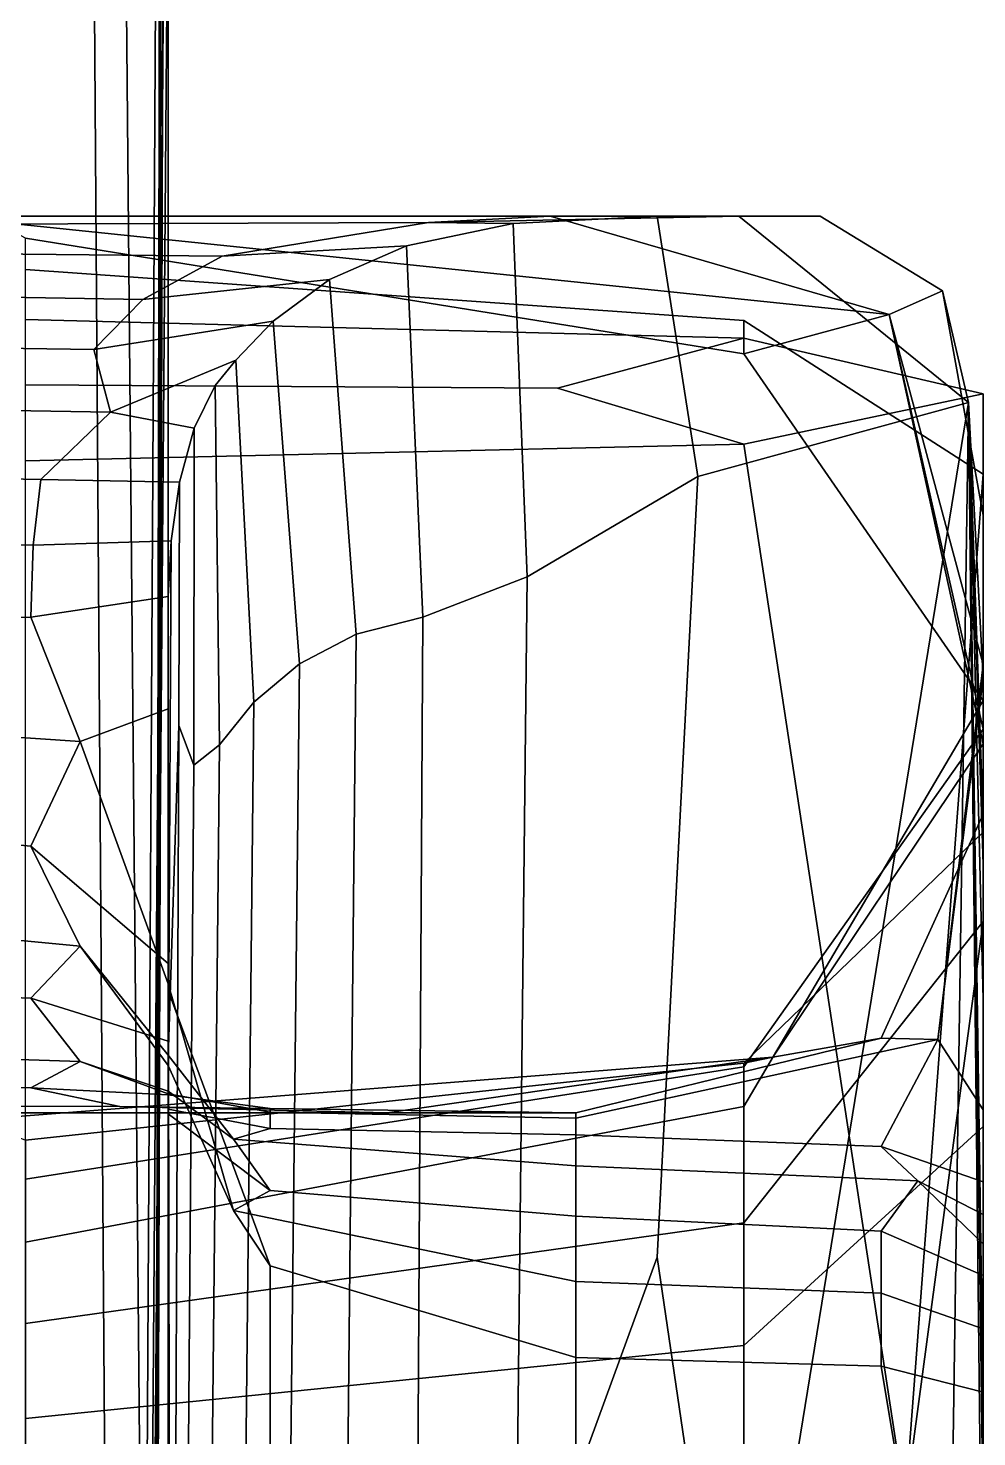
# Model space of a CAD drawing. Extents: x 0 to 405, y 0 to 52.
# Drawn here: x 1.172 to 2.336, y 19.591 to 21.319 of the extents above; entities that cross this region are included whole.
import ezdxf

# ---------------------------------------------------------------- set-up
doc = ezdxf.new("R2010")
doc.units = 0
doc.layers.add('COTAS', color=5, linetype='CONTINUOUS')

msp = doc.modelspace()

# ---------------------------------------------------------------- linework, layer by layer
at = {"layer": 'COTAS'}
for points in [[(1.3259, 17.6888, 3.7678), (0.7662, 21.0142, 3.1228), (0.7438, 32.2642, 3.2064), (1.1938, 32.2138, 3.4447)], [(1.3259, 17.6888, 3.7678), (1.1938, 32.2138, 3.4447), (1.3438, 32.0626, 4.1597), (1.3438, 26.846, 4.6364)], [(1.2948, 15.446, 12.442), (1.3438, 24.0895, 11.7082), (1.3438, 29.9325, 12.253), (1.1938, 29.8063, 12.968)], [(1.2948, 15.446, 12.442), (1.1938, 29.8063, 12.968), (0.7438, 29.7642, 13.2064), (0.7438, 16.3267, 13.1226)], [(1.3259, 17.6888, 3.7678), (1.3438, 26.846, 4.6364), (1.3438, 26.3975, 5.1131), (1.3438, 24.8724, 4.9429)], [(1.3259, 17.6888, 3.7678), (1.3438, 24.8724, 4.9429), (1.3438, 25.559, 5.3856), (1.3438, 23.4535, 5.8379)], [(1.2948, 15.446, 12.442), (1.3438, 22.1687, 11.0191), (1.3438, 23.8924, 11.0272), (1.3438, 24.0895, 11.7082)], [(1.3259, 17.6888, 3.7678), (1.3438, 23.4535, 5.8379), (1.3438, 21.8466, 7.8757), (1.3438, 16.1182, 8.4846)], [(1.2948, 15.446, 12.442), (1.3438, 21.5498, 9.9006), (1.3438, 23.3741, 10.3139), (1.3438, 22.1687, 11.0191)], [(1.2948, 15.446, 12.442), (1.3438, 16.1182, 8.4846), (1.3438, 21.8466, 7.8757), (1.3438, 21.5498, 9.9006)], [(1.6633, 21.0805, 3.4224), (1.8125, 21.0884, 2.0689), (1.0188, 21.0884, 1.4698), (0.8886, 21.0777, 2.4749)], [(2.2285, 20.968, 0.7371), (1.1313, 21.0817, 0.4698), (1.0188, 21.0884, 1.4698), (1.8125, 21.0884, 2.0689)], [(1.6633, 21.0805, 3.4224), (1.7669, 21.0793, 5.9768), (1.9438, 21.0884, 6.6957), (2.0438, 21.0884, 5.4976)], [(1.6633, 21.0805, 3.4224), (2.0438, 21.0884, 5.4976), (2.1438, 21.0884, 3.8661), (1.8125, 21.0884, 2.0689)], [(1.7844, 20.6461, 8.6799), (1.9938, 20.7691, 8.6745), (1.9438, 21.0884, 6.6957), (1.7669, 21.0793, 5.9768)], [(2.2285, 20.968, 0.7371), (1.8125, 21.0884, 2.0689), (2.1438, 21.0884, 3.8661), (2.2938, 20.9967, 4.1402)], [(2.326, 20.8597, 8.5971), (2.0438, 21.0884, 5.4976), (1.9438, 21.0884, 6.6957), (1.9938, 20.7691, 8.6745)], [(2.326, 20.8597, 8.5971), (2.2938, 20.9967, 4.1402), (2.1438, 21.0884, 3.8661), (2.0438, 21.0884, 5.4976)], [(1.6633, 21.0805, 3.4224), (0.8886, 21.0777, 2.4749), (0.7981, 21.0457, 2.8905), (1.4098, 21.0393, 3.624)], [(2.2285, 20.968, 0.7371), (2.05, 20.9197, 0.1906), (1.1688, 21.0616, 0.0698), (1.1313, 21.0817, 0.4698)], [(1.6633, 21.0805, 3.4224), (1.4098, 21.0393, 3.624), (1.6363, 21.0521, 5.7829), (1.7669, 21.0793, 5.9768)], [(1.7844, 20.6461, 8.6799), (1.7669, 21.0793, 5.9768), (1.6363, 21.0521, 5.7829), (1.6561, 20.5964, 8.6803)], [(2.05, 20.9604, -0.0085), (1.1688, 21.0232, -0.0235), (1.1688, 21.0616, 0.0698), (2.05, 20.9197, 0.1906)], [(1.3128, 20.9862, 3.7227), (1.5416, 21.0108, 5.8384), (1.6363, 21.0521, 5.7829), (1.4098, 21.0393, 3.624)], [(1.5745, 20.5756, 8.6749), (1.6561, 20.5964, 8.6803), (1.6363, 21.0521, 5.7829), (1.5416, 21.0108, 5.8384)], [(1.3128, 20.9862, 3.7227), (1.4098, 21.0393, 3.624), (0.7981, 21.0457, 2.8905), (0.7395, 20.996, 2.9957)], [(1.3259, 17.6888, 3.7678), (1.2532, 16.0142, 2.9847), (0.8333, 17.2642, 2.8722), (0.7662, 21.0142, 3.1228)], [(2.05, 20.9604, -0.0085), (2.05, 20.9388, -0.114), (1.1688, 20.9616, -0.1034), (1.1688, 21.0232, -0.0235)], [(1.3128, 20.9862, 3.7227), (1.2526, 20.9247, 3.783), (1.4726, 20.9596, 5.8675), (1.5416, 21.0108, 5.8384)], [(1.5745, 20.5756, 8.6749), (1.5416, 21.0108, 5.8384), (1.4726, 20.9596, 5.8675), (1.505, 20.5393, 8.6626)], [(1.3128, 20.9862, 3.7227), (0.7395, 20.996, 2.9957), (0.7051, 20.9325, 3.0701), (1.2526, 20.9247, 3.783)], [(2.2285, 20.968, 0.7371), (2.2938, 20.9967, 4.1402), (2.3438, 20.7217, 3.8661), (2.3438, 20.5384, 2.0939)], [(2.326, 20.8597, 8.5971), (2.3438, 20.5217, 5.1735), (2.3438, 20.7217, 3.8661), (2.2938, 20.9967, 4.1402)], [(2.2285, 20.968, 0.7371), (2.3438, 20.4592, 0.849), (2.3438, 20.4942, 0.5532), (2.05, 20.9197, 0.1906)], [(2.2285, 20.968, 0.7371), (2.3438, 20.5384, 2.0939), (2.3438, 20.355, 1.5698), (2.3438, 20.4411, 1.1656)], [(2.2285, 20.968, 0.7371), (2.3438, 20.4411, 1.1656), (2.3438, 20.3327, 1.1531), (2.3438, 20.4592, 0.849)], [(1.8216, 20.8774, -0.1577), (1.1688, 20.8817, -0.165), (1.1688, 20.9616, -0.1034), (2.05, 20.9388, -0.114)], [(1.2729, 20.848, 3.9362), (1.4267, 20.9118, 6.1045), (1.4726, 20.9596, 5.8675), (1.2526, 20.9247, 3.783)], [(1.4487, 20.4924, 8.7014), (1.505, 20.5393, 8.6626), (1.4726, 20.9596, 5.8675), (1.4267, 20.9118, 6.1045)], [(2.05, 20.9604, -0.0085), (2.05, 20.9197, 0.1906), (2.3438, 20.4942, 0.5532), (2.3438, 20.772, 0.0368)], [(2.05, 20.9604, -0.0085), (2.3438, 20.772, 0.0368), (2.3438, 20.8705, -0.1457), (2.05, 20.9388, -0.114)], [(1.2729, 20.848, 3.9362), (1.2526, 20.9247, 3.783), (0.7051, 20.9325, 3.0701), (0.6866, 20.8579, 3.1193)], [(1.8216, 20.8774, -0.1577), (2.05, 20.9388, -0.114), (2.3438, 20.8705, -0.1457), (2.05, 20.8089, -0.189)], [(1.2729, 20.848, 3.9362), (1.3758, 20.8285, 6.0929), (1.4015, 20.8808, 6.7841), (1.4267, 20.9118, 6.1045)], [(1.4487, 20.4924, 8.7014), (1.4267, 20.9118, 6.1045), (1.4015, 20.8808, 6.7841), (1.4068, 20.4398, 8.8489)], [(1.8216, 20.8774, -0.1577), (2.05, 20.8089, -0.189), (1.1688, 20.7884, -0.2034), (1.1688, 20.8817, -0.165)], [(1.375, 20.4151, 8.5976), (1.4068, 20.4398, 8.8489), (1.4015, 20.8808, 6.7841), (1.3758, 20.8285, 6.0929)], [(2.326, 20.8597, 8.5971), (1.9938, 20.7691, 8.6745), (1.9438, 19.8113, 10.6846), (2.0438, 19.1296, 11.7662)], [(2.326, 20.8597, 8.5971), (2.0438, 19.1296, 11.7662), (2.1438, 18.3613, 12.9849), (2.2938, 18.6994, 12.2357)], [(2.2479, 19.5093, -0.0621), (2.05, 20.8089, -0.189), (2.3438, 20.8705, -0.1457), (2.3438, 20.772, 0.0368)], [(2.326, 20.8597, 8.5971), (2.2938, 18.6994, 12.2357), (2.3438, 18.6095, 11.7396), (2.3438, 19.2137, 10.3553)], [(2.326, 20.8597, 8.5971), (2.3438, 19.2137, 10.3553), (2.3438, 19.1551, 10.0224), (2.3438, 19.4796, 9.7108)], [(2.326, 20.8597, 8.5971), (2.3438, 19.6318, 9.4393), (2.3438, 19.7022, 9.1496), (2.3438, 20.1273, 8.7415)], [(2.326, 20.8597, 8.5971), (2.3438, 19.4796, 9.7108), (2.3438, 19.3001, 9.7539), (2.3438, 19.6318, 9.4393)], [(2.326, 20.8597, 8.5971), (2.3438, 20.1273, 8.7415), (2.3438, 20.137, 8.5627), (2.3438, 20.293, 8.5253)], [(2.326, 20.8597, 8.5971), (2.3438, 20.293, 8.5253), (2.3438, 20.2059, 8.4459), (2.3438, 20.3261, 8.1435)], [(2.326, 20.8597, 8.5971), (2.3438, 20.3261, 8.1435), (2.3438, 20.2217, 7.2244), (2.3438, 20.3467, 6.5131)], [(2.326, 20.8597, 8.5971), (2.3438, 20.3467, 6.5131), (2.3438, 20.2884, 5.3994), (2.3438, 20.5217, 5.1735)], [(1.2729, 20.848, 3.9362), (0.6866, 20.8579, 3.1193), (0.6758, 20.7752, 3.1494), (1.1873, 20.7653, 3.8302)], [(1.2729, 20.848, 3.9362), (1.1873, 20.7653, 3.8302), (1.3578, 20.762, 5.8601), (1.3758, 20.8285, 6.0929)], [(1.375, 20.4151, 8.5976), (1.3758, 20.8285, 6.0929), (1.3578, 20.762, 5.8601), (1.3566, 20.4635, 8.3504)], [(2.2479, 19.5093, -0.0621), (1.1688, 18.1697, -0.2235), (1.1688, 20.7884, -0.2034), (2.05, 20.8089, -0.189)], [(1.1781, 20.6847, 3.7827), (1.1873, 20.7653, 3.8302), (0.6758, 20.7752, 3.1494), (0.6705, 20.6851, 3.1647)], [(1.1781, 20.6847, 3.7827), (1.3473, 20.6901, 5.6335), (1.3578, 20.762, 5.8601), (1.1873, 20.7653, 3.8302)], [(1.3441, 20.0686, 8.7516), (1.3566, 20.4635, 8.3504), (1.3578, 20.762, 5.8601), (1.3473, 20.6901, 5.6335)], [(1.7844, 20.6461, 8.6799), (1.7698, 19.3355, 11.4272), (1.9438, 19.8113, 10.6846), (1.9938, 20.7691, 8.6745)], [(2.2479, 19.5093, -0.0621), (2.3438, 20.772, 0.0368), (2.3438, 20.4942, 0.5532), (2.3438, 20.2232, 0.6129)], [(2.2882, 20.0782, 2.9801), (2.3438, 20.5384, 2.0939), (2.3438, 20.7217, 3.8661), (2.3438, 20.5217, 5.1735)], [(1.1781, 20.6847, 3.7827), (1.175, 20.5967, 3.6176), (1.3438, 20.6217, 4.9609), (1.3473, 20.6901, 5.6335)], [(1.3441, 20.0686, 8.7516), (1.3473, 20.6901, 5.6335), (1.3438, 20.6217, 4.9609), (1.3438, 20.4842, 5.2934)], [(1.1781, 20.6847, 3.7827), (0.6705, 20.6851, 3.1647), (0.6688, 20.5884, 3.1698), (1.175, 20.5967, 3.6176)], [(1.7844, 20.6461, 8.6799), (1.6561, 20.5964, 8.6803), (1.648, 19.185, 11.6289), (1.7698, 19.3355, 11.4272)], [(1.2358, 20.444, 3.5018), (1.3438, 20.4842, 5.2934), (1.3438, 20.6217, 4.9609), (1.175, 20.5967, 3.6176)], [(1.2358, 20.444, 3.5018), (1.175, 20.5967, 3.6176), (0.6688, 20.5884, 3.1698), (0.6688, 20.4821, 3.1614)], [(1.5745, 20.5756, 8.6749), (1.5605, 19.1864, 11.5642), (1.648, 19.185, 11.6289), (1.6561, 20.5964, 8.6803)], [(1.5745, 20.5756, 8.6749), (1.505, 20.5393, 8.6626), (1.4899, 19.1662, 11.5076), (1.5605, 19.1864, 11.5642)], [(1.4487, 20.4924, 8.7014), (1.4344, 19.1269, 11.4546), (1.4899, 19.1662, 11.5076), (1.505, 20.5393, 8.6626)], [(2.2882, 20.0782, 2.9801), (2.2188, 20.08, 2.151), (2.3438, 20.355, 1.5698), (2.3438, 20.5384, 2.0939)], [(2.2882, 20.0782, 2.9801), (2.3438, 20.5217, 5.1735), (2.3438, 20.2884, 5.3994), (2.3438, 19.9922, 4.1105)], [(1.2358, 20.444, 3.5018), (0.6688, 20.4821, 3.1614), (0.6688, 20.3634, 3.1363), (1.175, 20.3154, 3.1346)], [(1.2358, 20.444, 3.5018), (1.3438, 20.1467, 3.4788), (1.3438, 20.1384, 4.4997), (1.3438, 20.4842, 5.2934)], [(1.3441, 20.0686, 8.7516), (1.3438, 20.4842, 5.2934), (1.3438, 20.1384, 4.4997), (1.3438, 18.8321, 5.544)], [(1.4487, 20.4924, 8.7014), (1.4068, 20.4398, 8.8489), (1.3927, 19.0714, 11.4011), (1.4344, 19.1269, 11.4546)], [(2.05, 20.0449, 1.3583), (2.05, 19.996, 1.2095), (2.3438, 20.4942, 0.5532), (2.3438, 20.4592, 0.849)], [(2.05, 19.8533, 1.1667), (2.3438, 20.2232, 0.6129), (2.3438, 20.4942, 0.5532), (2.05, 19.996, 1.2095)], [(1.3441, 20.0686, 8.7516), (1.3461, 18.938, 11.3232), (1.3531, 19.568, 10.4125), (1.3566, 20.4635, 8.3504)], [(1.375, 20.4151, 8.5976), (1.3566, 20.4635, 8.3504), (1.3531, 19.568, 10.4125), (1.3654, 19.1638, 11.127)], [(1.2358, 20.444, 3.5018), (1.175, 20.3154, 3.1346), (1.3438, 20.1717, 3.1296), (1.3438, 20.1467, 3.4788)], [(2.05, 20.0449, 1.3583), (2.3438, 20.4592, 0.849), (2.3438, 20.3327, 1.1531), (2.05, 20.0493, 1.5219)], [(1.375, 20.4151, 8.5976), (1.3654, 19.1638, 11.127), (1.3927, 19.0714, 11.4011), (1.4068, 20.4398, 8.8489)], [(2.0858, 20.0568, 1.7811), (2.05, 20.0493, 1.5219), (2.3438, 20.3327, 1.1531), (2.3438, 20.4411, 1.1656)], [(2.0858, 20.0568, 1.7811), (2.3438, 20.4411, 1.1656), (2.3438, 20.355, 1.5698), (2.2188, 20.08, 2.151)], [(1.2358, 20.193, 3.0863), (1.175, 20.3154, 3.1346), (0.6688, 20.3634, 3.1363), (0.6688, 20.2467, 3.0883)], [(1.2358, 20.193, 3.0863), (1.3438, 20.0464, 3.1029), (1.3438, 20.1717, 3.1296), (1.175, 20.3154, 3.1346)], [(1.2358, 20.193, 3.0863), (0.6688, 20.2467, 3.0883), (0.6688, 20.1469, 3.0113), (1.175, 20.1292, 3.0078)], [(2.05, 19.8533, 1.1667), (2.05, 19.7029, 1.1755), (2.3438, 19.9717, 0.7921), (2.3438, 20.2232, 0.6129)], [(2.2479, 19.5093, -0.0621), (2.3438, 20.2232, 0.6129), (2.3438, 19.9717, 0.7921), (2.3438, 19.2175, 0.6504)], [(1.2358, 20.193, 3.0863), (1.175, 20.1292, 3.0078), (1.3438, 20.0762, 2.9974), (1.3438, 20.0591, 3.0332)], [(1.2358, 20.193, 3.0863), (1.3438, 20.0591, 3.0332), (1.3438, 19.9872, 3.0629), (1.3438, 20.0464, 3.1029)], [(1.4238, 19.8684, 3.166), (1.3438, 20.1467, 3.4788), (1.3438, 20.1717, 3.1296), (1.3438, 20.0464, 3.1029)], [(1.2358, 20.0514, 2.9082), (1.175, 20.1292, 3.0078), (0.6688, 20.1469, 3.0113), (0.6688, 20.0699, 2.9114)], [(1.4238, 19.8684, 3.166), (1.4688, 19.8009, 3.4822), (1.3438, 20.1384, 4.4997), (1.3438, 20.1467, 3.4788)], [(1.4688, 18.5087, 3.7583), (1.3438, 18.8321, 5.544), (1.3438, 20.1384, 4.4997), (1.4688, 19.8009, 3.4822)], [(1.2358, 20.0514, 2.9082), (1.3438, 20.0148, 2.9434), (1.3438, 20.0762, 2.9974), (1.175, 20.1292, 3.0078)], [(1.2358, 20.0514, 2.9082), (0.6688, 20.0699, 2.9114), (0.6688, 20.0219, 2.7948), (1.175, 20.0191, 2.7927)], [(1.4238, 19.9562, 2.9714), (1.3438, 20.0591, 3.0332), (1.3438, 20.0762, 2.9974), (1.3438, 20.0148, 2.9434)], [(1.3441, 20.0686, 8.7516), (1.3438, 14.6338, 8.2842), (1.3438, 13.445, 9.6609), (1.3438, 14.6425, 10.1945)], [(1.3441, 20.0686, 8.7516), (1.3438, 14.6425, 10.1945), (1.3438, 14.2783, 11.1043), (1.3438, 15.6692, 11.2212)], [(1.3441, 20.0686, 8.7516), (1.3438, 15.6692, 11.2212), (1.3438, 15.7217, 11.9376), (1.3438, 17.0589, 11.6529)], [(1.3441, 20.0686, 8.7516), (1.3438, 17.0589, 11.6529), (1.3438, 17.337, 12.1609), (1.3438, 18.2551, 11.71)], [(1.3441, 20.0686, 8.7516), (1.3438, 18.2551, 11.71), (1.3438, 18.161, 12.1663), (1.3438, 18.5129, 11.7207)], [(1.3441, 20.0686, 8.7516), (1.3438, 18.5129, 11.7207), (1.3438, 18.2422, 12.1874), (1.3438, 18.581, 11.748)], [(1.3441, 20.0686, 8.7516), (1.3438, 18.581, 11.748), (1.3438, 18.3155, 12.2284), (1.3461, 18.938, 11.3232)], [(1.3441, 20.0686, 8.7516), (1.3438, 18.8321, 5.544), (1.3438, 14.9134, 5.9631), (1.3438, 14.6338, 8.2842)], [(2.0858, 20.0568, 1.7811), (2.2188, 20.08, 2.151), (1.8438, 19.9884, 2.4948), (1.6125, 19.9884, 2.2885)], [(2.2882, 20.0782, 2.9801), (1.8438, 19.9817, 2.726), (1.8438, 19.9884, 2.4948), (2.2188, 20.08, 2.151)], [(2.2882, 20.0782, 2.9801), (2.2188, 19.9471, 3.0281), (1.8438, 19.9616, 2.8698), (1.8438, 19.9817, 2.726)], [(2.2882, 20.0782, 2.9801), (2.3438, 19.9922, 4.1105), (2.3438, 19.9038, 3.5031), (2.2188, 19.9471, 3.0281)], [(2.0858, 20.0568, 1.7811), (1.6125, 19.9884, 2.2885), (0.9188, 19.9884, 2.2198), (1.1063, 19.98, 1.851)], [(2.0858, 20.0568, 1.7811), (1.1063, 19.98, 1.851), (1.1688, 19.9549, 1.6448), (2.05, 20.0493, 1.5219)], [(2.05, 20.0449, 1.3583), (2.05, 20.0493, 1.5219), (1.1688, 19.9549, 1.6448), (1.1688, 19.9069, 1.5281)], [(1.2358, 20.0514, 2.9082), (1.175, 20.0191, 2.7927), (1.3438, 20.0107, 2.7864), (1.3438, 20.0118, 2.8406)], [(1.2358, 20.0514, 2.9082), (1.3438, 20.0118, 2.8406), (1.3438, 19.9928, 2.8864), (1.3438, 20.0148, 2.9434)], [(1.4238, 19.9562, 2.9714), (1.4688, 19.893, 3.048), (1.3438, 19.9872, 3.0629), (1.3438, 20.0591, 3.0332)], [(2.05, 20.0449, 1.3583), (1.1688, 19.9069, 1.5281), (1.1688, 19.8299, 1.4283), (2.05, 19.996, 1.2095)], [(1.4238, 19.8684, 3.166), (1.3438, 20.0464, 3.1029), (1.3438, 19.9872, 3.0629), (1.4688, 19.893, 3.048)], [(1.2844, 19.996, 2.6114), (1.175, 20.0191, 2.7927), (0.6688, 20.0219, 2.7948), (0.7313, 19.9967, 2.5885)], [(1.2844, 19.996, 2.6114), (1.4688, 19.9939, 2.6802), (1.3438, 20.0107, 2.7864), (1.175, 20.0191, 2.7927)], [(1.4238, 19.9562, 2.9714), (1.3438, 20.0148, 2.9434), (1.3438, 19.9928, 2.8864), (1.4688, 19.9694, 2.8739)], [(1.2844, 19.996, 2.6114), (0.7313, 19.9967, 2.5885), (0.9188, 19.9884, 2.2198), (1.6125, 19.9884, 2.2885)], [(2.05, 19.8533, 1.1667), (2.05, 19.996, 1.2095), (1.1688, 19.8299, 1.4283), (1.1688, 19.73, 1.3513)], [(1.2844, 19.996, 2.6114), (1.6125, 19.9884, 2.2885), (1.8438, 19.9884, 2.4948), (1.4688, 19.9939, 2.6802)], [(1.4688, 19.9892, 2.7828), (1.3438, 20.0118, 2.8406), (1.3438, 20.0107, 2.7864), (1.4688, 19.9939, 2.6802)], [(1.4688, 19.9892, 2.7828), (1.4688, 19.9694, 2.8739), (1.3438, 19.9928, 2.8864), (1.3438, 20.0118, 2.8406)], [(1.4688, 19.9892, 2.7828), (1.4688, 19.9939, 2.6802), (1.8438, 19.9884, 2.4948), (1.8438, 19.9817, 2.726)], [(1.4688, 19.9892, 2.7828), (1.8438, 19.9817, 2.726), (1.8438, 19.9616, 2.8698), (1.4688, 19.9694, 2.8739)], [(1.4238, 19.9562, 2.9714), (1.4688, 19.9694, 2.8739), (1.8438, 19.9616, 2.8698), (1.8438, 19.9232, 2.9631)], [(2.2638, 19.905, 3.2052), (1.8438, 19.9232, 2.9631), (1.8438, 19.9616, 2.8698), (2.2188, 19.9471, 3.0281)], [(2.05, 18.5535, 1.1212), (2.3438, 19.2175, 0.6504), (2.3438, 19.9717, 0.7921), (2.05, 19.7029, 1.1755)], [(1.4238, 19.9562, 2.9714), (1.8438, 19.9232, 2.9631), (1.8438, 19.8616, 3.043), (1.4688, 19.893, 3.048)], [(2.2638, 19.905, 3.2052), (2.2188, 19.9471, 3.0281), (2.3438, 19.9038, 3.5031), (2.3438, 19.8637, 3.8408)], [(2.2638, 19.905, 3.2052), (2.2188, 19.8433, 3.2319), (1.8438, 19.8616, 3.043), (1.8438, 19.9232, 2.9631)], [(1.4238, 19.8684, 3.166), (1.4688, 19.893, 3.048), (1.8438, 19.8616, 3.043), (1.8438, 19.7817, 3.1046)], [(2.2638, 19.905, 3.2052), (2.3438, 19.8279, 3.8779), (2.3438, 19.7887, 3.7988), (2.2188, 19.8433, 3.2319)], [(2.2638, 19.905, 3.2052), (2.3438, 19.8637, 3.8408), (2.3438, 19.8278, 4.1207), (2.3438, 19.8279, 3.8779)], [(1.4238, 19.8684, 3.166), (1.8438, 19.7817, 3.1046), (1.8438, 19.6884, 3.143), (1.4688, 19.8009, 3.4822)], [(2.2188, 19.7671, 3.2781), (1.8438, 19.7817, 3.1046), (1.8438, 19.8616, 3.043), (2.2188, 19.8433, 3.2319)], [(2.05, 19.8533, 1.1667), (1.1688, 19.73, 1.3513), (1.1688, 19.6134, 1.3033), (2.05, 19.7029, 1.1755)], [(2.2188, 19.7671, 3.2781), (2.2188, 19.8433, 3.2319), (2.3438, 19.7887, 3.7988), (2.3438, 19.7235, 3.7986)], [(1.6661, 17.7603, 13.929), (2.0438, 19.1296, 11.7662), (1.9438, 19.8113, 10.6846), (1.7698, 19.3355, 11.4272)], [(1.4688, 18.5087, 3.7583), (1.4688, 19.8009, 3.4822), (1.8438, 19.6884, 3.143), (1.8438, 18.4009, 3.1631)], [(2.2188, 19.7671, 3.2781), (2.2188, 19.6777, 3.3054), (1.8438, 19.6884, 3.143), (1.8438, 19.7817, 3.1046)], [(2.2188, 19.7671, 3.2781), (2.3438, 19.7235, 3.7986), (2.3438, 19.6459, 3.7927), (2.2188, 19.6777, 3.3054)], [(2.05, 18.5535, 1.1212), (2.05, 19.7029, 1.1755), (1.1688, 19.6134, 1.3033), (1.1688, 18.3321, 1.2781)], [(2.303, 19.1705, 3.3423), (1.8438, 18.4009, 3.1631), (1.8438, 19.6884, 3.143), (2.2188, 19.6777, 3.3054)], [(2.303, 19.1705, 3.3423), (2.2188, 19.6777, 3.3054), (2.3438, 19.6459, 3.7927), (2.3438, 19.5685, 3.8349)]]:
    msp.add_3dface(points, dxfattribs=at)

doc.saveas('drawing.dxf')
